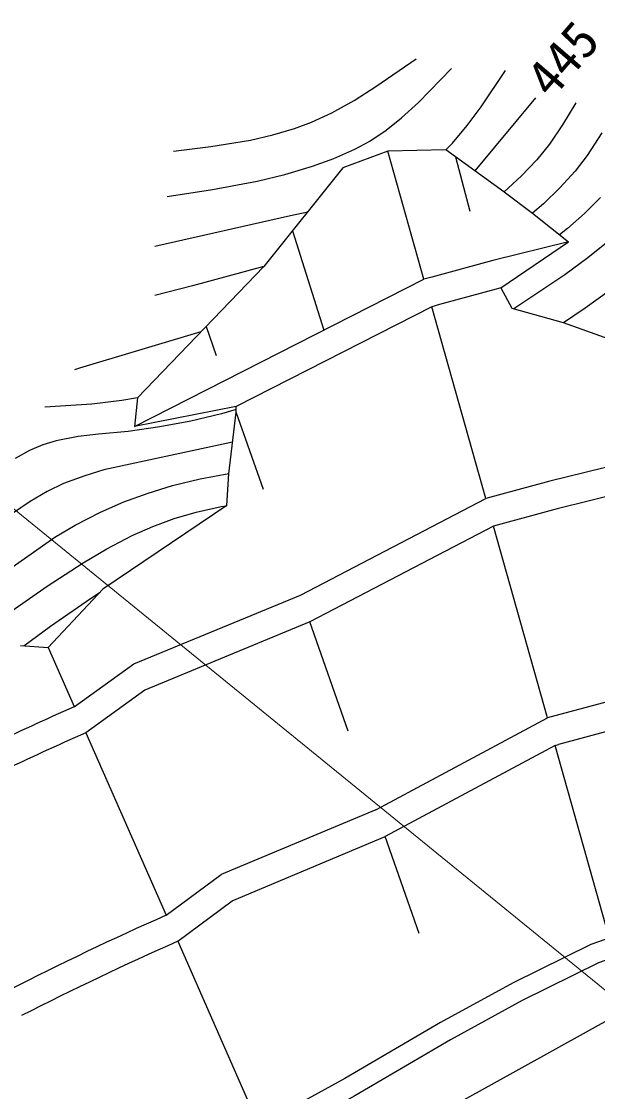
# Model space of a CAD drawing. Units: millimetres, scale not verified. Extents: x 40000 to 680000, y 20000 to 380000.
# Drawn here: x 239267 to 259488, y 319826 to 357399 of the extents above; entities that cross this region are included whole.
import ezdxf
from ezdxf.enums import TextEntityAlignment as Align

# ---------------------------------------------------------------- set-up
doc = ezdxf.new("R2010")
doc.units = ezdxf.units.MM
doc.header["$LTSCALE"] = 1000
doc.layers.add('M-BGD', color=7, linetype='Continuous', lineweight=25)
doc.layers.add('M-STR-HTXT', color=7, linetype='Continuous', lineweight=13)
doc.styles.add('ＭＳ ゴシック', font='')
doc.styles.get('ＭＳ ゴシック').set_extended_font_data('MS Gothic')

msp = doc.modelspace()

# ---------------------------------------------------------------- linework, layer by layer
at = {"layer": 'M-BGD'}
for p, q in [((251710, 355110), (253116, 356091)), ((253201, 354550), (254361, 355748)), ((255397, 354402), (256251, 355678)), ((250946, 354627), (251710, 355110)), ((257307, 354715), (255183, 352151)), ((250164, 354192), (250946, 354627)), ((252609, 354010), (253201, 354550)), ((254910, 353742), (255397, 354402)), ((258724, 354536), (258261, 353763)), ((249447, 353860), (250164, 354192)), ((252064, 353578), (252609, 354010)), ((248089, 353412), (248848, 353636)), ((248848, 353636), (249447, 353860)), ((251492, 353198), (252064, 353578)), ((254394, 353126), (254910, 353742)), ((258261, 353763), (257795, 353089)), ((245920, 353004), (247312, 353234)), ((247312, 353234), (248089, 353412)), ((250968, 352911), (251492, 353198)), ((259638, 353487), (259123, 352696)), ((244608, 352840), (245920, 353004)), ((250235, 352586), (250968, 352911)), ((252128, 352838), (250553, 352261)), ((254160, 352888), (252128, 352838)), ((253393, 348345), (252128, 352838)), ((254160, 352888), (254394, 353126)), ((256201, 351418), (254160, 352888)), ((257795, 353089), (257353, 352545)), ((249477, 352312), (250235, 352586)), ((254498, 352644), (255004, 350733)), ((257353, 352545), (256802, 351961)), ((259123, 352696), (258696, 352145)), ((250553, 352261), (247773, 348795)), ((248513, 352028), (249477, 352312)), ((258696, 352145), (258162, 351553)), ((245968, 351497), (247540, 351795)), ((247540, 351795), (248513, 352028)), ((256802, 351961), (256209, 351413)), ((244385, 351249), (245968, 351497)), ((256209, 351413), (257198, 350672)), ((258162, 351553), (257584, 350997)), ((257584, 350997), (257198, 350672)), ((259587, 351217), (259028, 350656)), ((243945, 349504), (248715, 350589)), ((248715, 350589), (249315, 350718)), ((257198, 350672), (258463, 349658)), ((259028, 350656), (258428, 350129)), ((248781, 350052), (249885, 346559)), ((258428, 350129), (258148, 349910)), ((258463, 349658), (255808, 349000)), ((256094, 348040), (258463, 349658)), ((259918, 349723), (259146, 349094)), ((259146, 349094), (258333, 348502)), ((247773, 348795), (243340, 344189)), ((247773, 348795), (245266, 348119)), ((255808, 349000), (253674, 348422)), ((243231, 343173), (253393, 348345)), ((253674, 348422), (253393, 348345)), ((258333, 348502), (256552, 347309)), ((245266, 348119), (243949, 347781)), ((256059, 348032), (253936, 347456)), ((256094, 348040), (256059, 348032)), ((256094, 348040), (256481, 347329)), ((259048, 347338), (260350, 348278)), ((253665, 347383), (246800, 343879)), ((253936, 347456), (253665, 347383)), ((255562, 340645), (253665, 347383)), ((256481, 347329), (258285, 346827)), ((258286, 346827), (259048, 347338)), ((258285, 346827), (259881, 346253)), ((245563, 346498), (241306, 345220)), ((245747, 346689), (246104, 345670)), ((241306, 345220), (241133, 345169)), ((243340, 344189), (242794, 344090)), ((243340, 344189), (243231, 343173)), ((240642, 343889), (240088, 343859)), ((241740, 343966), (240642, 343889)), ((242794, 344090), (241740, 343966)), ((246800, 343879), (243231, 343173)), ((246803, 343679), (246800, 343879)), ((246293, 343622), (245217, 343366)), ((246802, 343770), (246293, 343622)), ((246548, 341516), (246803, 343679)), ((247758, 340960), (246803, 343679)), ((244125, 343160), (243019, 343005)), ((245217, 343366), (244125, 343160)), ((240486, 342679), (240022, 342537)), ((241264, 342829), (240486, 342679)), ((241967, 342909), (241264, 342829)), ((243019, 343005), (241967, 342909)), ((239556, 342337), (239050, 342050)), ((240022, 342537), (239556, 342337)), ((246678, 342621), (242160, 341650)), ((260788, 341992), (257816, 341256)), ((242160, 341650), (241488, 341450)), ((240744, 341171), (240171, 340898)), ((241488, 341450), (240744, 341171)), ((244567, 341100), (245546, 341338)), ((245546, 341338), (246550, 341528)), ((246480, 340407), (246548, 341516)), ((257816, 341256), (255562, 340645)), ((240171, 340898), (239572, 340549)), ((242863, 340532), (243711, 340840)), ((243711, 340840), (244567, 341100)), ((261018, 341019), (258067, 340288)), ((239572, 340549), (238915, 340096)), ((242038, 340171), (242863, 340532)), ((249058, 337256), (255562, 340645)), ((241148, 339712), (242038, 340171)), ((246480, 340407), (242129, 337463)), ((244630, 339946), (245398, 340170)), ((245398, 340170), (246282, 340369)), ((246282, 340369), (246466, 340397)), ((258067, 340288), (255833, 339683)), ((240441, 339292), (241148, 339712)), ((243149, 339346), (243879, 339670)), ((243879, 339670), (244630, 339946)), ((255833, 339682), (249388, 336314)), ((257730, 332944), (255833, 339682)), ((236413, 336465), (240441, 339292)), ((242261, 338880), (243149, 339346)), ((241431, 338385), (242261, 338880)), ((240167, 337569), (241431, 338385)), ((238931, 336709), (240167, 337569)), ((240205, 335412), (242129, 337463)), ((240287, 336167), (241687, 337140)), ((241687, 337140), (242030, 337357)), ((243217, 334839), (249058, 337256)), ((249388, 336314), (243601, 333916)), ((250734, 332482), (249388, 336314)), ((239351, 335474), (240287, 336167)), ((239239, 335483), (240205, 335412)), ((240205, 335412), (241117, 333344)), ((241120, 333336), (243217, 334839)), ((243601, 333916), (241524, 332421)), ((259824, 333512), (257859, 332979)), ((251703, 329720), (257730, 332944)), ((257859, 332979), (257730, 332944)), ((260075, 332544), (258121, 332014)), ((241524, 332421), (244348, 326017)), ((258001, 331982), (252033, 328778)), ((258001, 331982), (258121, 332014)), ((259886, 325287), (258001, 331982)), ((251703, 329720), (246282, 327450)), ((246665, 326526), (252033, 328778)), ((253228, 325374), (252033, 328778)), ((244348, 326017), (246282, 327450)), ((244752, 325102), (246665, 326526)), ((244752, 325102), (247521, 318822))]:
    msp.add_line(p, q, dxfattribs=at)
for points in [[(275269, 328558), (271893, 328034), (268690, 327400), (267336, 327171), (264036, 326411), (261096, 325637), (259251, 324993), (256522, 323641), (253976, 322252), (250617, 320283), (249090, 319440), (247332, 318625), (244682, 317417), (242224, 316202), (239213, 314552), (236578, 313073), (233345, 311008), (230697, 309340), (225971, 306160), (224158, 304797), (221113, 302726), (219124, 301193), (217281, 299797)], [(275376, 327866), (272014, 327344), (268817, 326711), (267474, 326484), (264204, 325731), (261300, 324967), (259523, 324347), (256845, 323020), (254321, 321643), (250964, 319674), (249407, 318815), (247624, 317989), (244982, 316785), (242547, 315581), (239552, 313940), (236938, 312472), (233720, 310416), (231079, 308753), (226377, 305589), (224566, 304228), (221524, 302159), (219549, 300636), (217694, 299231)], [(250281, 317034), (260176, 322523), (261970, 323308), (263700, 323992), (265428, 324628), (267410, 325334), (268970, 325855), (270951, 326501), (272922, 327112), (275376, 327866)]]:
    msp.add_lwpolyline(points, dxfattribs=at)
for radius in [113100, 112100, 105100, 104100]:
    msp.add_arc((286757, 229853), radius, 113.79796, 117.13805, dxfattribs=at)
at = {"layer": 'M-STR-HTXT'}
msp.add_line((262247, 321356), (234670, 343804), dxfattribs=at)

# ---------------------------------------------------------------- texts
at = {"layer": 'M-BGD', "style": 'ＭＳ ゴシック'}
msp.add_text('445', height=1320, rotation=49.209, dxfattribs=at).set_placement((259060, 355392), align=Align.BOTTOM_CENTER)

doc.saveas('drawing.dxf')
